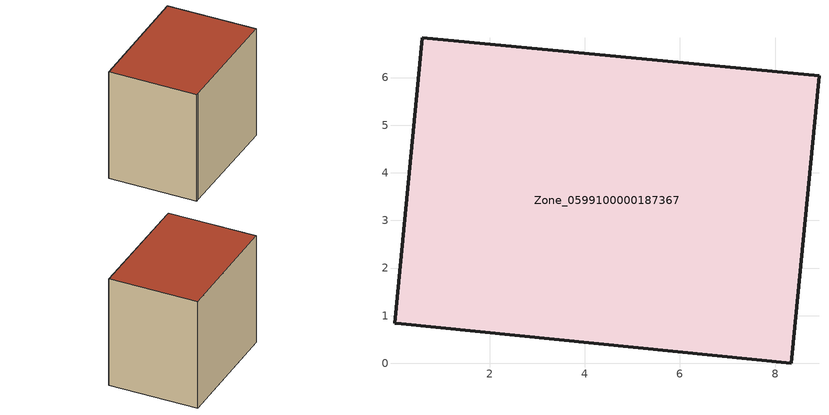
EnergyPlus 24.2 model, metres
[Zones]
Zone_0599100000187367
 floor ground (C_G): 0.14,0.83 0.01,0.84 0.59,6.84 8.92,6.04 8.34,0 z0
 wall outside (C_F): 8.34,0 8.92,6.04 0.59,6.84 0.01,0.84 0.14,0.83 8.34,0 z0:7.8
 roof outside (C_R): 0.01,0.84 0.14,0.83 8.34,0 8.92,6.04 0.59,6.84 z7.8
[BUILDING]
Pand.0599100000187367: North Axis=0; Terrain=City; Loads Convergence Tolerance Value=0.04; Temperature Convergence Tolerance Value=0.4; Solar Distribution=FullExterior; Maximum Number of Warmup Days=25; Minimum Number of Warmup Days=1
[Site:Location]
Rotterdam.The.Hague.AP_ZH_NLD Design_Conditions: Latitude=51.96; Longitude=4.45; Time Zone=1; Elevation=-4.5
[SITE:GROUNDTEMPERATURE:BUILDINGSURFACE]
18, 18, 18, 18, 18, 18, 18, 18, 18, 18, 18, 18
[MATERIAL] Thermal Absorptance=0.9; Solar Absorptance=0.7; Visible Absorptance=0.7
Name | Roughness | Thickness | Conductivity | Density | Specific Heat
G.TI.1946-1964 | MediumSmooth | 0.15 | 1 | 540 | 1210
F.TI.1946-1964 | Rough | 0.3 | 0.857143 | 1920 | 840
R.TI.1946-1964 | MediumRough | 0.2 | 0.277778 | 1500 | 1000
[CONSTRUCTION]
C_G: G.TI.1946-1964
C_F: F.TI.1946-1964
C_R: R.TI.1946-1964
[ZONE]
Zone_0599100000187367: Type=1; Multiplier=1; Ceiling Height=Autocalculate; Volume=Autocalculate; Floor Area=autocalculate; Part of Total Floor Area=Yes
[ZONEINFILTRATION:DESIGNFLOWRATE]
Infil_Zone_0599100000187367: Zone or ZoneList or Space or SpaceList=Zone_0599100000187367; Schedule=AlwaysOn; Design Flow Rate Calculation Method=Flow/Area; Flow Rate per Floor Area=0.003; Constant Term Coefficient=1; Temperature Term Coefficient=0; Velocity Term Coefficient=0; Velocity Squared Term Coefficient=0
[HVACTEMPLATE:ZONE:IDEALLOADSAIRSYSTEM]
Zone_0599100000187367: Maximum Heating Supply Air Temperature=50; Minimum Cooling Supply Air Temperature=13; Maximum Heating Supply Air Humidity Ratio=0.0156; Minimum Cooling Supply Air Humidity Ratio=0.0077; Heating Limit=NoLimit; Cooling Limit=NoLimit; Dehumidification Control Type=ConstantSensibleHeatRatio; Cooling Sensible Heat Ratio=0.7; Dehumidification Setpoint=60; Humidification Control Type=None; Humidification Setpoint=30; Outdoor Air Method=None; Outdoor Air Flow Rate per Person=0.00944; Outdoor Air Flow Rate per Zone Floor Area=0; Outdoor Air Flow Rate per Zone=0; Demand Controlled Ventilation Type=None; Outdoor Air Economizer Type=NoEconomizer; Heat Recovery Type=None; Sensible Heat Recovery Effectiveness=0.7; Latent Heat Recovery Effectiveness=0.65
[ZONECONTROL:THERMOSTAT]
ThermostatControl_Zone_0599100000187367: Zone or ZoneList=Zone_0599100000187367; Control Type Schedule=DualSetpointControlType; Control 1=Thermostat_Zone_0599100000187367; Temperature Difference Between Cutout And Setpoint=0
[THERMOSTATSETPOINT:DUALSETPOINT]
Thermostat_Zone_0599100000187367: Heating Setpoint Temperature Schedule=HeatingSetpoint_Zone_0599100000187367; Cooling Setpoint Temperature Schedule=CoolingSetpoint_Zone_0599100000187367
[SCHEDULE:COMPACT]
HeatingSetpoint_Zone_0599100000187367: Through: 12/31, For: AllDays, Until: 24:00, 21
CoolingSetpoint_Zone_0599100000187367: Through: 12/31, For: AllDays, Until: 24:00, 24
DualSetpointControlType: Through: 12/31, For: AllDays, Until: 24:00, 4
AlwaysOn: Through: 12/31, For: AllDays, Until: 24:00, 1
